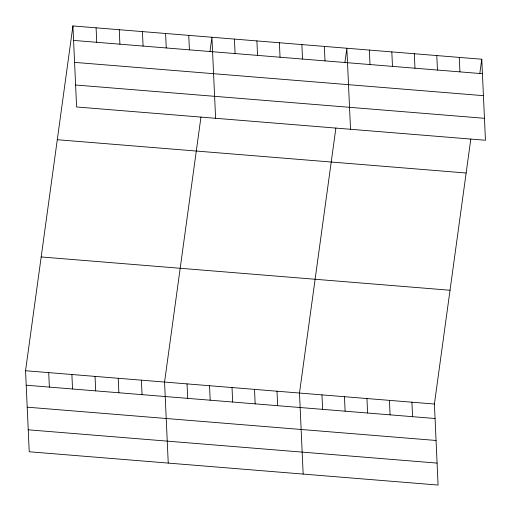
<?xml version="1.0" encoding="UTF-8"?>
<svg xmlns="http://www.w3.org/2000/svg" width="511" height="511" viewBox="0 0 511 511"><rect width="100%" height="100%" fill="white"/><g stroke="black" fill="none" stroke-linecap="round" stroke-linejoin="round"><path stroke-width="0.77" d="M470.81 139.037L434.401 404.029L438.08 485.06L29.229 451.769L25.55 370.737L72.92 25.94L481.771 59.231L485.45 140.263L76.599 106.971L72.92 25.94M200.964 117.064L164.561 382.062L168.24 463.087M209.97 51.477L211.924 37.258L215.604 118.29M335.887 128.05L299.484 393.048L303.164 474.074M344.893 62.463L346.848 48.245L350.527 129.277M479.816 73.45L481.771 59.231M73.571 40.414L482.429 73.705M74.574 62.374L483.425 95.666M75.596 85.005L484.454 118.296M57.283 139.72L466.141 173.012M41.18 256.956L450.038 290.248M25.55 370.737L434.401 404.029M26.208 385.217L435.059 418.509M27.204 407.178L436.055 440.469M28.233 429.808L437.084 463.1M459.28 57.398L459.938 71.872M436.796 55.565L437.454 70.039M414.312 53.738L414.964 68.212M411.917 402.202L412.575 416.676M391.822 51.905L392.48 66.379M389.433 400.368L390.085 414.843M369.338 50.072L369.996 64.546M366.943 398.535L367.601 413.016M344.459 396.708L345.11 411.183M324.364 46.412L325.022 60.886M321.968 394.875L322.626 409.349M301.873 44.578L302.531 59.052M279.389 42.752L280.047 57.226M276.994 391.215L277.652 405.689M256.899 40.918L257.557 55.392M254.51 389.382L255.168 403.856M234.415 39.085L235.073 53.559M232.02 387.555L232.677 402.029M209.536 385.722L210.193 400.196M188.757 35.368L189.415 49.842M187.045 383.889L187.703 398.363M165.59 33.483L166.247 47.957M142.422 31.599L143.08 46.073M141.394 380.171L142.052 394.645M119.255 29.708L119.913 44.182M118.226 378.287L118.878 392.761M96.087 27.824L96.745 42.298M95.052 376.403L95.71 390.877M71.885 374.512L72.543 388.986M48.717 372.628L49.375 387.102"/></g></svg>
